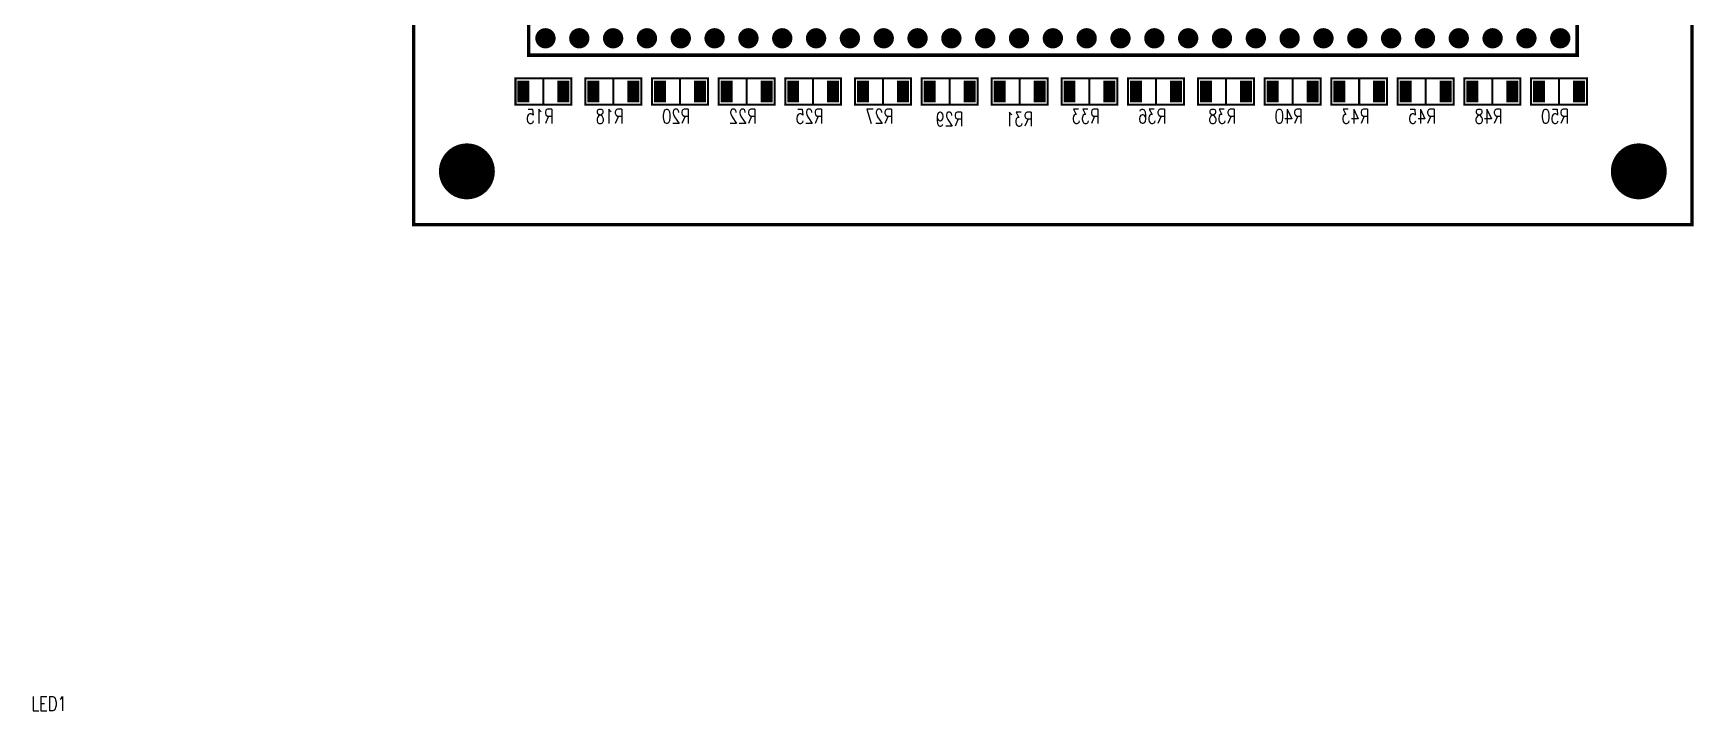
# Model space of a CAD drawing. Extents: x -29 to 96, y -45 to 104.
# Drawn here: x -28.6 to 96.1, y -44.5 to 6.4 of the extents above; entities that cross this region are included whole.
import ezdxf

# ---------------------------------------------------------------- set-up
doc = ezdxf.new("R2010")
doc.units = 0
for name, color, linetype in [('BOARD_OUTLINE_00', 43, 'CONTINUOUS'), ('DRIL_PLTE_THRU_01', 3, 'CONTINUOUS'), ('DRIL_PLTE_THRU_02', 1, 'CONTINUOUS'), ('DRIL_SYMBOL', 43, 'CONTINUOUS'), ('PADS_BOT', 16, 'CONTINUOUS'), ('PADS_INNER', 96, 'CONTINUOUS'), ('PADS_TOP', 96, 'CONTINUOUS'), ('PADS_XR_25', 253, 'CONTINUOUS'), ('PART_BOT_2DLINE_00', 2, 'CONTINUOUS'), ('PART_NAME_01', 254, 'CONTINUOUS'), ('PART_NAME_02', 130, 'CONTINUOUS'), ('PART_TOP_2DLINE_01', 254, 'CONTINUOUS')]:
    doc.layers.add(name, color=color, linetype=linetype)
doc.styles.add('W0$1524', font='simplex', dxfattribs={"width": 0.75})

# ---------------------------------------------------------------- blocks, each defined once
blk = doc.blocks.new('SMOOTH_0$254')
at = {"const_width": 0.127}
blk.add_lwpolyline([(-0.0635, 0, 1), (0.0635, 0, 1)], format="xyb", close=True, dxfattribs=at)
blk = doc.blocks.new('BOARD_23')
at = {"layer": 'BOARD_OUTLINE_00', "const_width": 0.254}
blk.add_lwpolyline([(-0.55, -7.55), (95.45, -7.55), (95.45, 104.45), (-0.55, 104.45)], close=True, dxfattribs=at)
at = {"layer": 'BOARD_OUTLINE_00'}
for p in [(-0.55, 104.45), (95.45, 104.45), (-0.55, -7.55), (95.45, -7.55)]:
    blk.add_blockref('SMOOTH_0$254', p, dxfattribs=at)
blk = doc.blocks.new('SMOOTH_0$1524')
at = {"const_width": 0.0762}
blk.add_lwpolyline([(-0.0381, 0, 1), (0.0381, 0, 1)], format="xyb", close=True, dxfattribs=at)
blk = doc.blocks.new('PART_BODY_BOT_10')
at = {"layer": 'PART_BOT_2DLINE_00', "const_width": 0.152}
blk.add_lwpolyline([(-1, -2.1), (1, -2.1), (1, 2.1), (-1, 2.1)], close=True, dxfattribs=at)
blk.add_lwpolyline([(-1, 0), (1, 0)], dxfattribs=at)
at = {"layer": 'PART_BOT_2DLINE_00'}
for p in [(-1, 2.1), (1, 2.1), (-1, 0), (1, 0), (-1, -2.1), (1, -2.1)]:
    blk.add_blockref('SMOOTH_0$1524', p, dxfattribs=at)
blk = doc.blocks.new('DRIL_HOLE_0')
blk.add_lwpolyline([(0, 0, 1), (0, 0, 1)], format="xyb", close=True)
blk = doc.blocks.new('PAD_0')
blk.add_lwpolyline([(0, 0, 1), (0, 0, 1)], format="xyb", close=True)
blk = doc.blocks.new('PAD_2')
at = {"const_width": 0.9}
blk.add_lwpolyline([(-0.82, 0), (0.82, 0)], dxfattribs=at)
blk = doc.blocks.new('STK_BOT_4')
at = {"layer": 'DRIL_PLTE_THRU_01'}
blk.add_blockref('DRIL_HOLE_0', (0, 0), dxfattribs=at)
at = {"layer": 'DRIL_PLTE_THRU_02'}
blk.add_blockref('DRIL_HOLE_0', (0, 0), dxfattribs=at)
at = {"layer": 'PADS_BOT'}
blk.add_blockref('PAD_2', (0, 0), dxfattribs=at)
at = {"layer": 'PADS_INNER'}
blk.add_blockref('PAD_0', (0, 0), dxfattribs=at)
at = {"layer": 'PADS_TOP'}
blk.add_blockref('PAD_0', (0, 0), dxfattribs=at)
blk = doc.blocks.new('SYM_BOT_12')
for name, p in [('STK_BOT_4', (0, 1.5)), ('PART_BODY_BOT_10', (0, 0)), ('STK_BOT_4', (0, -1.5))]:
    blk.add_blockref(name, p)
blk = doc.blocks.new('PART_BOT_35')
blk.add_blockref('SYM_BOT_12', (0, 0))
at = {"layer": 'PART_NAME_02', "style": 'W0$1524', "width": 0.75}
blk.add_text('R15', height=1.067, rotation=270, dxfattribs=at).set_placement((-2.4, 0.76))
blk = doc.blocks.new('PART_BOT_36')
blk.add_blockref('SYM_BOT_12', (0, 0))
at = {"layer": 'PART_NAME_02', "style": 'W0$1524', "width": 0.75}
blk.add_text('R18', height=1.067, rotation=270, dxfattribs=at).set_placement((-2.4, 0.76))
blk = doc.blocks.new('PART_BOT_37')
blk.add_blockref('SYM_BOT_12', (0, 0))
at = {"layer": 'PART_NAME_02', "style": 'W0$1524', "width": 0.75}
blk.add_text('R20', height=1.067, rotation=270, dxfattribs=at).set_placement((-2.4, 0.76))
blk = doc.blocks.new('PART_BOT_38')
blk.add_blockref('SYM_BOT_12', (0, 0))
at = {"layer": 'PART_NAME_02', "style": 'W0$1524', "width": 0.75}
blk.add_text('R22', height=1.067, rotation=270, dxfattribs=at).set_placement((-2.4, 0.76))
blk = doc.blocks.new('PART_BOT_39')
blk.add_blockref('SYM_BOT_12', (0, 0))
at = {"layer": 'PART_NAME_02', "style": 'W0$1524', "width": 0.75}
blk.add_text('R25', height=1.067, rotation=270, dxfattribs=at).set_placement((-2.4, 0.76))
blk = doc.blocks.new('PART_BOT_40')
blk.add_blockref('SYM_BOT_12', (0, 0))
at = {"layer": 'PART_NAME_02', "style": 'W0$1524', "width": 0.75}
blk.add_text('R27', height=1.067, rotation=270, dxfattribs=at).set_placement((-2.4, 0.76))
blk = doc.blocks.new('PART_BOT_41')
blk.add_blockref('SYM_BOT_12', (0, 0))
at = {"layer": 'PART_NAME_02', "style": 'W0$1524', "width": 0.75}
blk.add_text('R29', height=1.067, rotation=90, dxfattribs=at).set_placement((2.61, -1.02))
blk = doc.blocks.new('PART_BOT_42')
blk.add_blockref('SYM_BOT_12', (0, 0))
at = {"layer": 'PART_NAME_02', "style": 'W0$1524', "width": 0.75}
blk.add_text('R31', height=1.067, rotation=90, dxfattribs=at).set_placement((2.61, -1.02))
blk = doc.blocks.new('PART_BOT_43')
blk.add_blockref('SYM_BOT_12', (0, 0))
at = {"layer": 'PART_NAME_02', "style": 'W0$1524', "width": 0.75}
blk.add_text('R33', height=1.067, rotation=270, dxfattribs=at).set_placement((-2.4, 0.76))
blk = doc.blocks.new('PART_BOT_44')
blk.add_blockref('SYM_BOT_12', (0, 0))
at = {"layer": 'PART_NAME_02', "style": 'W0$1524', "width": 0.75}
blk.add_text('R36', height=1.067, rotation=270, dxfattribs=at).set_placement((-2.4, 0.76))
blk = doc.blocks.new('PART_BOT_45')
blk.add_blockref('SYM_BOT_12', (0, 0))
at = {"layer": 'PART_NAME_02', "style": 'W0$1524', "width": 0.75}
blk.add_text('R38', height=1.067, rotation=270, dxfattribs=at).set_placement((-2.4, 0.76))
blk = doc.blocks.new('PART_BOT_46')
blk.add_blockref('SYM_BOT_12', (0, 0))
at = {"layer": 'PART_NAME_02', "style": 'W0$1524', "width": 0.75}
blk.add_text('R40', height=1.067, rotation=270, dxfattribs=at).set_placement((-2.4, 0.76))
blk = doc.blocks.new('PART_BOT_47')
blk.add_blockref('SYM_BOT_12', (0, 0))
at = {"layer": 'PART_NAME_02', "style": 'W0$1524', "width": 0.75}
blk.add_text('R43', height=1.067, rotation=270, dxfattribs=at).set_placement((-2.4, 0.76))
blk = doc.blocks.new('PART_BOT_48')
blk.add_blockref('SYM_BOT_12', (0, 0))
at = {"layer": 'PART_NAME_02', "style": 'W0$1524', "width": 0.75}
blk.add_text('R45', height=1.067, rotation=270, dxfattribs=at).set_placement((-2.4, 0.76))
blk = doc.blocks.new('PART_BOT_49')
blk.add_blockref('SYM_BOT_12', (0, 0))
at = {"layer": 'PART_NAME_02', "style": 'W0$1524', "width": 0.75}
blk.add_text('R48', height=1.067, rotation=270, dxfattribs=at).set_placement((-2.4, 0.76))
blk = doc.blocks.new('PART_BOT_50')
blk.add_blockref('SYM_BOT_12', (0, 0))
at = {"layer": 'PART_NAME_02', "style": 'W0$1524', "width": 0.75}
blk.add_text('R50', height=1.067, rotation=270, dxfattribs=at).set_placement((-2.4, 0.76))
blk = doc.blocks.new('DRIL_SYMBOL_4$2')
at = {"layer": 'DRIL_SYMBOL', "const_width": 0.0508}
for points in [[(-0.254, 0), (0.254, 0)], [(0, -0.254), (0, 0.254)]]:
    blk.add_lwpolyline(points, dxfattribs=at)
blk = doc.blocks.new('DRIL_HOLE_4$2')
at = {"const_width": 2.1}
blk.add_lwpolyline([(-1.05, 0, 1), (1.05, 0, 1)], format="xyb", close=True, dxfattribs=at)
blk.add_blockref('DRIL_SYMBOL_4$2', (0, 0))
blk = doc.blocks.new('PAD_21')
at = {"const_width": 0.762}
blk.add_lwpolyline([(0, -0.381, 1), (0, 0.381, 1)], format="xyb", close=True, dxfattribs=at)
blk = doc.blocks.new('PAD_9')
at = {"const_width": 1.016}
blk.add_lwpolyline([(0, -0.508, 1), (0, 0.508, 1)], format="xyb", close=True, dxfattribs=at)
blk = doc.blocks.new('STK_TOP_44')
at = {"layer": 'DRIL_PLTE_THRU_01'}
blk.add_blockref('DRIL_HOLE_4$2', (0, 0), dxfattribs=at)
at = {"layer": 'DRIL_PLTE_THRU_02'}
blk.add_blockref('DRIL_HOLE_4$2', (0, 0), dxfattribs=at)
at = {"layer": 'PADS_BOT'}
blk.add_blockref('PAD_21', (0, 0), dxfattribs=at)
at = {"layer": 'PADS_INNER'}
blk.add_blockref('PAD_21', (0, 0), dxfattribs=at)
at = {"layer": 'PADS_TOP'}
blk.add_blockref('PAD_21', (0, 0), dxfattribs=at)
at = {"layer": 'PADS_XR_25'}
blk.add_blockref('PAD_9', (0, 0), dxfattribs=at)
blk = doc.blocks.new('SYM_TOP_27')
blk.add_blockref('STK_TOP_44', (0, 0))
blk = doc.blocks.new('PART_TOP_116')
blk.add_blockref('SYM_TOP_27', (0, 0))
blk = doc.blocks.new('PART_TOP_117')
blk.add_blockref('SYM_TOP_27', (0, 0))
blk = doc.blocks.new('PART_BODY_TOP_32')
at = {"layer": 'PART_TOP_2DLINE_01', "const_width": 0.254}
for points in [[(-1.27, 85.27), (-1.27, 82.73), (77.47, 82.73), (77.47, 85.27)], [(-5.17, 81.37), (-5.17, 2.63), (-2.63, 2.63), (-2.63, 81.37)], [(78.83, 2.63), (78.83, 81.37), (81.37, 81.37), (81.37, 2.63)], [(-1.27, 1.27), (-1.27, -1.27), (77.47, -1.27), (77.47, 1.27)]]:
    blk.add_lwpolyline(points, close=True, dxfattribs=at)
at = {"layer": 'PART_TOP_2DLINE_01'}
for p in [(-1.27, 85.27), (77.47, 85.27), (-1.27, 82.73), (77.47, 82.73), (-5.17, 81.37), (-2.63, 81.37), (78.83, 81.37), (81.37, 81.37), (-5.17, 2.63), (-2.63, 2.63), (78.83, 2.63), (81.37, 2.63), (-1.27, 1.27), (77.47, 1.27), (-1.27, -1.27), (77.47, -1.27)]:
    blk.add_blockref('SMOOTH_0$254', p, dxfattribs=at)
blk = doc.blocks.new('DRIL_SYMBOL_0$889')
at = {"layer": 'DRIL_SYMBOL', "const_width": 0.0508}
for points in [[(-0.254, 0), (0.254, 0)], [(0, -0.254), (0, 0.254)]]:
    blk.add_lwpolyline(points, dxfattribs=at)
blk = doc.blocks.new('DRIL_HOLE_0$889')
at = {"const_width": 0.4445}
blk.add_lwpolyline([(-0.22225, 0, 1), (0.22225, 0, 1)], format="xyb", close=True, dxfattribs=at)
blk.add_blockref('DRIL_SYMBOL_0$889', (0, 0))
blk = doc.blocks.new('STK_TOP_29')
at = {"layer": 'DRIL_PLTE_THRU_01'}
blk.add_blockref('DRIL_HOLE_0$889', (0, 0), dxfattribs=at)
at = {"layer": 'DRIL_PLTE_THRU_02'}
blk.add_blockref('DRIL_HOLE_0$889', (0, 0), dxfattribs=at)
at = {"layer": 'PADS_BOT'}
blk.add_blockref('PAD_21', (0, 0), dxfattribs=at)
at = {"layer": 'PADS_INNER'}
blk.add_blockref('PAD_21', (0, 0), dxfattribs=at)
at = {"layer": 'PADS_TOP'}
blk.add_blockref('PAD_21', (0, 0), dxfattribs=at)
blk = doc.blocks.new('SYM_TOP_33')
for name, p in [('PART_BODY_TOP_32', (0, 0)), ('STK_TOP_29', (0, 84)), ('STK_TOP_29', (2.54, 84)), ('STK_TOP_29', (5.08, 84)), ('STK_TOP_29', (7.62, 84)), ('STK_TOP_29', (10.16, 84)), ('STK_TOP_29', (12.7, 84)), ('STK_TOP_29', (15.24, 84)), ('STK_TOP_29', (17.78, 84)), ('STK_TOP_29', (20.32, 84)), ('STK_TOP_29', (22.86, 84)), ('STK_TOP_29', (25.4, 84)), ('STK_TOP_29', (27.94, 84)), ('STK_TOP_29', (30.48, 84)), ('STK_TOP_29', (33.02, 84)), ('STK_TOP_29', (35.56, 84)), ('STK_TOP_29', (38.1, 84)), ('STK_TOP_29', (40.64, 84)), ('STK_TOP_29', (43.18, 84)), ('STK_TOP_29', (45.72, 84)), ('STK_TOP_29', (48.26, 84)), ('STK_TOP_29', (50.8, 84)), ('STK_TOP_29', (53.34, 84)), ('STK_TOP_29', (55.88, 84)), ('STK_TOP_29', (58.42, 84)), ('STK_TOP_29', (60.96, 84)), ('STK_TOP_29', (63.5, 84)), ('STK_TOP_29', (66.04, 84)), ('STK_TOP_29', (68.58, 84)), ('STK_TOP_29', (71.12, 84)), ('STK_TOP_29', (73.66, 84)), ('STK_TOP_29', (76.2, 84)), ('STK_TOP_29', (-3.9, 80.1)), ('STK_TOP_29', (80.1, 80.1)), ('STK_TOP_29', (-3.9, 77.56)), ('STK_TOP_29', (80.1, 77.56)), ('STK_TOP_29', (-3.9, 75.02)), ('STK_TOP_29', (80.1, 75.02)), ('STK_TOP_29', (-3.9, 72.48)), ('STK_TOP_29', (80.1, 72.48)), ('STK_TOP_29', (-3.9, 69.94)), ('STK_TOP_29', (80.1, 69.94)), ('STK_TOP_29', (-3.9, 67.4)), ('STK_TOP_29', (80.1, 67.4)), ('STK_TOP_29', (-3.9, 64.86)), ('STK_TOP_29', (80.1, 64.86)), ('STK_TOP_29', (-3.9, 62.32)), ('STK_TOP_29', (80.1, 62.32)), ('STK_TOP_29', (-3.9, 59.78)), ('STK_TOP_29', (80.1, 59.78)), ('STK_TOP_29', (-3.9, 57.24)), ('STK_TOP_29', (80.1, 57.24)), ('STK_TOP_29', (-3.9, 54.7)), ('STK_TOP_29', (80.1, 54.7)), ('STK_TOP_29', (-3.9, 52.16)), ('STK_TOP_29', (80.1, 52.16)), ('STK_TOP_29', (-3.9, 49.62)), ('STK_TOP_29', (80.1, 49.62)), ('STK_TOP_29', (-3.9, 47.08)), ('STK_TOP_29', (80.1, 47.08)), ('STK_TOP_29', (-3.9, 44.54)), ('STK_TOP_29', (80.1, 44.54)), ('STK_TOP_29', (-3.9, 42)), ('STK_TOP_29', (80.1, 42)), ('STK_TOP_29', (-3.9, 39.46)), ('STK_TOP_29', (80.1, 39.46)), ('STK_TOP_29', (-3.9, 36.92)), ('STK_TOP_29', (80.1, 36.92)), ('STK_TOP_29', (-3.9, 34.38)), ('STK_TOP_29', (80.1, 34.38)), ('STK_TOP_29', (-3.9, 31.84)), ('STK_TOP_29', (80.1, 31.84)), ('STK_TOP_29', (-3.9, 29.3)), ('STK_TOP_29', (80.1, 29.3)), ('STK_TOP_29', (-3.9, 26.76)), ('STK_TOP_29', (80.1, 26.76)), ('STK_TOP_29', (-3.9, 24.22)), ('STK_TOP_29', (80.1, 24.22)), ('STK_TOP_29', (-3.9, 21.68)), ('STK_TOP_29', (80.1, 21.68)), ('STK_TOP_29', (-3.9, 19.14)), ('STK_TOP_29', (80.1, 19.14)), ('STK_TOP_29', (-3.9, 16.6)), ('STK_TOP_29', (80.1, 16.6)), ('STK_TOP_29', (-3.9, 14.06)), ('STK_TOP_29', (80.1, 14.06)), ('STK_TOP_29', (-3.9, 11.52)), ('STK_TOP_29', (80.1, 11.52)), ('STK_TOP_29', (-3.9, 8.98)), ('STK_TOP_29', (80.1, 8.98)), ('STK_TOP_29', (-3.9, 6.44)), ('STK_TOP_29', (80.1, 6.44)), ('STK_TOP_29', (-3.9, 3.9)), ('STK_TOP_29', (80.1, 3.9)), ('STK_TOP_29', (0, 0)), ('STK_TOP_29', (2.54, 0)), ('STK_TOP_29', (5.08, 0)), ('STK_TOP_29', (7.62, 0)), ('STK_TOP_29', (10.16, 0)), ('STK_TOP_29', (12.7, 0)), ('STK_TOP_29', (15.24, 0)), ('STK_TOP_29', (17.78, 0)), ('STK_TOP_29', (20.32, 0)), ('STK_TOP_29', (22.86, 0)), ('STK_TOP_29', (25.4, 0)), ('STK_TOP_29', (27.94, 0)), ('STK_TOP_29', (30.48, 0)), ('STK_TOP_29', (33.02, 0)), ('STK_TOP_29', (35.56, 0)), ('STK_TOP_29', (38.1, 0)), ('STK_TOP_29', (40.64, 0)), ('STK_TOP_29', (43.18, 0)), ('STK_TOP_29', (45.72, 0)), ('STK_TOP_29', (48.26, 0)), ('STK_TOP_29', (50.8, 0)), ('STK_TOP_29', (53.34, 0)), ('STK_TOP_29', (55.88, 0)), ('STK_TOP_29', (58.42, 0)), ('STK_TOP_29', (60.96, 0)), ('STK_TOP_29', (63.5, 0)), ('STK_TOP_29', (66.04, 0)), ('STK_TOP_29', (68.58, 0)), ('STK_TOP_29', (71.12, 0)), ('STK_TOP_29', (73.66, 0)), ('STK_TOP_29', (76.2, 0))]:
    blk.add_blockref(name, p)
blk = doc.blocks.new('PART_TOP_161')
blk.add_blockref('SYM_TOP_33', (0, 0))
at = {"layer": 'PART_NAME_01', "style": 'W0$1524', "width": 0.75}
blk.add_text('LED1', height=1.0668, dxfattribs=at).set_placement((-38.602, -50.54))

msp = doc.modelspace()

# ---------------------------------------------------------------- block references
for name, p in [('BOARD_23', (0.55, -0.45)), ('PART_TOP_161', (9.9, 6)), ('PART_TOP_116', (4, -4)), ('PART_TOP_117', (92, -4))]:
    msp.add_blockref(name, p)
at = {"xscale": -1}
for name, p, rotation in [('PART_BOT_35', (9.75, 2), -90), ('PART_BOT_36', (15, 2), -90), ('PART_BOT_37', (20, 2), -90), ('PART_BOT_38', (25, 2), -90), ('PART_BOT_39', (30, 2), -90), ('PART_BOT_40', (35.25, 2), -90), ('PART_BOT_41', (40.25, 2), -270), ('PART_BOT_42', (45.5, 2), -270), ('PART_BOT_43', (50.75, 2), -90), ('PART_BOT_44', (55.75, 2), -90), ('PART_BOT_45', (61, 2), -90), ('PART_BOT_46', (66, 2), -90), ('PART_BOT_47', (71, 2), -90), ('PART_BOT_48', (76, 2), -90), ('PART_BOT_49', (81, 2), -90), ('PART_BOT_50', (86, 2), -90)]:
    msp.add_blockref(name, p, dxfattribs=dict(at, rotation=rotation))

doc.saveas('drawing.dxf')
